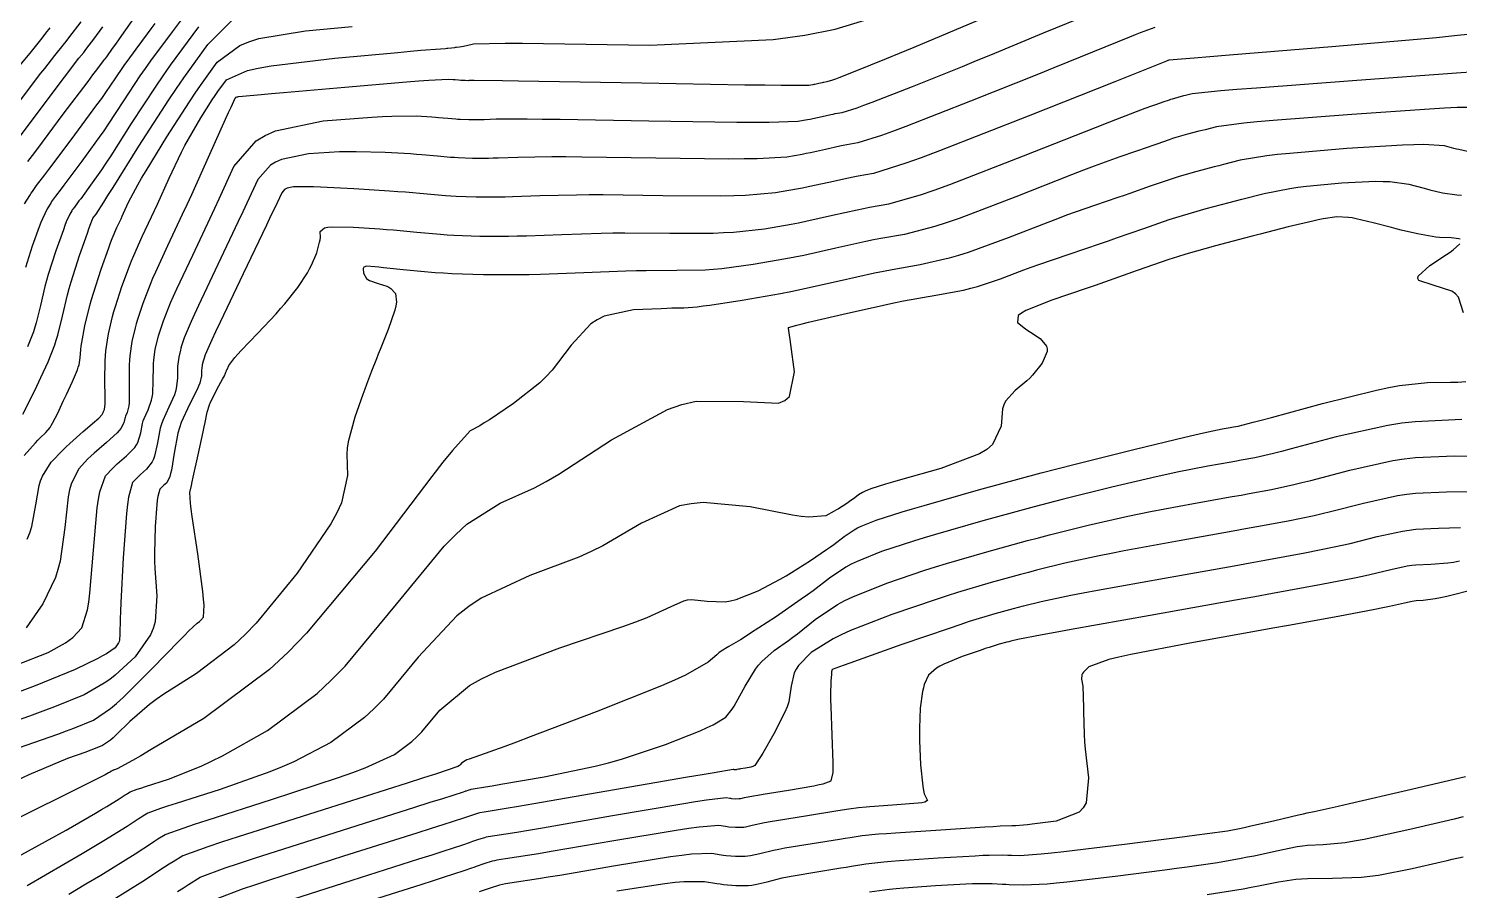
# Model space of a CAD drawing. Header units: metres. Extents: x 837475 to 838479, y 1189012 to 1191015.
# Drawn here: x 837655.4 to 837736.4, y 1190213 to 1190261.9 of the extents above; entities that cross this region are included whole.
import ezdxf

# ---------------------------------------------------------------- set-up
doc = ezdxf.new("R2010")
doc.units = ezdxf.units.M
doc.header["$LTSCALE"] = 0.3
doc.layers.add('COTAS 10', color=1, linetype='Continuous')
doc.layers.add('COTAS INT', color=252, linetype='Continuous')

msp = doc.modelspace()

# ---------------------------------------------------------------- linework, layer by layer
at = {"layer": 'COTAS 10'}
for points, elevation in [([(837655.291, 1190232.949), (837655.435, 1190233.309), (837655.555, 1190233.664), (837655.783, 1190234.891), (837655.958, 1190235.982), (837656.044, 1190236.25), (837656.147, 1190236.505), (837656.653, 1190237.301), (837657.303, 1190237.995), (837657.495, 1190238.184), (837657.694, 1190238.371), (837658.455, 1190239.039), (837659.106, 1190239.589), (837659.234, 1190239.703), (837659.34, 1190239.8), (837659.534, 1190240.012), (837659.583, 1190240.119), (837659.611, 1190240.179), (837659.664, 1190240.293), (837659.701, 1190240.614), (837659.706, 1190240.776), (837659.707, 1190240.969), (837659.691, 1190241.927), (837659.701, 1190243.043), (837659.719, 1190243.335), (837659.743, 1190243.619), (837659.888, 1190244.585), (837660.119, 1190245.554), (837660.199, 1190245.841), (837660.285, 1190246.135), (837660.652, 1190247.264), (837661.078, 1190248.414), (837661.202, 1190248.722), (837661.328, 1190249.025), (837661.804, 1190250.084), (837662.337, 1190251.216), (837662.499, 1190251.567), (837662.667, 1190251.934), (837663.328, 1190253.391), (837664.031, 1190254.868), (837664.225, 1190255.246), (837664.42, 1190255.611), (837665.124, 1190256.82), (837665.775, 1190257.834), (837665.936, 1190258.075), (837666.089, 1190258.3), (837666.571, 1190258.972), (837667.772, 1190259.503), (837668.379, 1190259.638), (837669.104, 1190259.769), (837672.71, 1190260.201), (837676.293, 1190260.525), (837677.004, 1190260.589), (837677.592, 1190260.641), (837678.7, 1190260.732), (837678.985, 1190260.75), (837679.055, 1190260.755), (837679.122, 1190260.761), (837679.33, 1190260.784), (837679.511, 1190260.809), (837679.56, 1190260.815), (837679.609, 1190260.822), (837679.782, 1190260.847), (837680.006, 1190260.885), (837680.086, 1190260.901), (837680.175, 1190260.919), (837680.563, 1190261.002), (837682.364, 1190261.051), (837683.344, 1190261.048), (837684.532, 1190261.037), (837690.563, 1190260.939), (837697.548, 1190261.257), (837699.338, 1190261.508), (837701.066, 1190261.831), (837706.79, 1190263.587)], 1670), ([(837655.13, 1190251.938), (837655.429, 1190252.424), (837655.505, 1190252.542), (837655.579, 1190252.651), (837655.82, 1190252.983), (837656.288, 1190253.596), (837656.504, 1190253.882), (837656.758, 1190254.219), (837657.987, 1190255.858), (837659.241, 1190257.55), (837659.51, 1190257.92), (837659.745, 1190258.248), (837660.312, 1190259.077), (837660.698, 1190259.663), (837660.819, 1190259.837), (837660.947, 1190260.016), (837661.458, 1190260.707), (837662.1, 1190261.57), (837662.309, 1190261.857), (837662.532, 1190262.166)], 1660), ([(837654.797, 1190221.125), (837657.018, 1190221.902), (837657.506, 1190222.079), (837657.938, 1190222.241), (837659.038, 1190222.689), (837659.998, 1190223.345), (837660.343, 1190223.638), (837660.721, 1190223.978), (837662.368, 1190225.608), (837663.896, 1190227.185), (837664.199, 1190227.493), (837664.449, 1190227.744), (837664.917, 1190228.185), (837665.048, 1190228.284), (837665.085, 1190228.32), (837665.124, 1190228.359), (837665.266, 1190228.531), (837665.306, 1190229.198), (837665.28, 1190229.549), (837665.237, 1190229.973), (837664.947, 1190232.105), (837664.637, 1190234.222), (837664.581, 1190234.637), (837664.539, 1190234.977), (837664.496, 1190235.585), (837664.595, 1190235.986), (837664.642, 1190236.195), (837664.699, 1190236.448), (837664.974, 1190237.716), (837665.255, 1190239.03), (837665.315, 1190239.311), (837665.367, 1190239.556), (837665.491, 1190240.145), (837665.622, 1190240.563), (837665.679, 1190240.701), (837665.745, 1190240.848), (837666.057, 1190241.46), (837666.354, 1190242.006), (837666.41, 1190242.111), (837666.456, 1190242.197), (837666.528, 1190242.342), (837666.528, 1190242.361), (837666.529, 1190242.365), (837666.53, 1190242.377), (837666.533, 1190242.388), (837666.534, 1190242.391), (837666.535, 1190242.395), (837666.539, 1190242.408), (837666.57, 1190242.475), (837666.587, 1190242.511), (837666.608, 1190242.556), (837666.717, 1190242.785), (837667.049, 1190243.237), (837667.211, 1190243.423), (837667.404, 1190243.635), (837668.35, 1190244.62), (837669.394, 1190245.719), (837669.647, 1190246.004), (837669.885, 1190246.28), (837670.615, 1190247.205), (837671.163, 1190248.036), (837671.286, 1190248.252), (837671.397, 1190248.463), (837671.692, 1190249.174), (837671.853, 1190249.769), (837671.878, 1190249.907), (837671.895, 1190250.032), (837671.888, 1190250.385), (837672.139, 1190250.589), (837672.32, 1190250.62), (837672.548, 1190250.641), (837673.771, 1190250.624), (837675.257, 1190250.526), (837675.651, 1190250.495), (837676.037, 1190250.463), (837677.369, 1190250.335), (837678.695, 1190250.218), (837679.077, 1190250.193), (837679.467, 1190250.171), (837680.931, 1190250.12), (837682.561, 1190250.116), (837683.055, 1190250.124), (837683.568, 1190250.136), (837685.574, 1190250.213), (837687.808, 1190250.286), (837688.464, 1190250.296), (837689.137, 1190250.301), (837691.7, 1190250.281), (837694.146, 1190250.289), (837694.743, 1190250.312), (837695.307, 1190250.343), (837697.055, 1190250.529), (837698.573, 1190250.795), (837698.991, 1190250.876), (837699.408, 1190250.96), (837700.907, 1190251.292), (837702.307, 1190251.607), (837702.662, 1190251.68), (837703.002, 1190251.747), (837704.112, 1190251.942), (837705.9, 1190252.453), (837706.668, 1190252.72), (837707.553, 1190253.042), (837711.736, 1190254.659), (837715.807, 1190256.274), (837716.622, 1190256.595), (837717.301, 1190256.862), (837718.629, 1190257.367), (837719.057, 1190257.511), (837719.168, 1190257.55), (837719.278, 1190257.588), (837719.649, 1190257.719), (837719.995, 1190257.838), (837720.088, 1190257.868), (837720.18, 1190257.897), (837720.504, 1190257.99), (837720.818, 1190258.072), (837720.904, 1190258.095), (837720.99, 1190258.117), (837721.298, 1190258.195), (837722.914, 1190258.358), (837723.824, 1190258.433), (837724.936, 1190258.521), (837730.622, 1190258.948), (837736.258, 1190259.358), (837737.338, 1190259.435)], 1680), ([(837657.651, 1190212.836), (837658.618, 1190213.408), (837659.455, 1190213.908), (837661.397, 1190215.11), (837662.325, 1190215.722), (837662.523, 1190215.85), (837662.695, 1190215.961), (837663.105, 1190216.212), (837664.178, 1190216.597), (837664.768, 1190216.792), (837665.486, 1190217.026), (837669.134, 1190218.192), (837672.926, 1190219.444), (837673.733, 1190219.732), (837674.436, 1190219.996), (837676.096, 1190220.738), (837677.083, 1190221.476), (837677.361, 1190221.737), (837677.641, 1190222.022), (837678.67, 1190223.256), (837680.346, 1190224.646), (837681.034, 1190225.03), (837681.819, 1190225.414), (837685.466, 1190226.796), (837689.038, 1190227.993), (837689.776, 1190228.261), (837690.405, 1190228.501), (837691.773, 1190229.135), (837692.488, 1190229.457), (837692.705, 1190229.5), (837692.931, 1190229.523), (837693.817, 1190229.44), (837694.831, 1190229.398), (837695.137, 1190229.447), (837695.455, 1190229.523), (837696.696, 1190230.016), (837697.952, 1190230.684), (837698.279, 1190230.87), (837698.596, 1190231.056), (837699.669, 1190231.731), (837700.577, 1190232.352), (837700.791, 1190232.504), (837700.989, 1190232.648), (837701.569, 1190233.096), (837702.135, 1190233.476), (837702.325, 1190233.578), (837702.529, 1190233.677), (837703.384, 1190234.021), (837704.85, 1190234.486), (837705.439, 1190234.661), (837706.108, 1190234.857), (837709.185, 1190235.732), (837712.734, 1190236.7), (837713.7, 1190236.954), (837714.659, 1190237.202), (837718.065, 1190238.048), (837720.865, 1190238.715), (837721.443, 1190238.85), (837721.935, 1190238.963), (837722.997, 1190239.193), (837723.44, 1190239.271), (837723.541, 1190239.289), (837723.633, 1190239.306), (837723.887, 1190239.352), (837724.738, 1190239.57), (837725.205, 1190239.694), (837725.774, 1190239.845), (837728.667, 1190240.625), (837731.741, 1190241.393), (837732.423, 1190241.537), (837733.033, 1190241.652), (837734.625, 1190241.82), (837735.918, 1190241.832), (837736.338, 1190241.848), (837736.785, 1190241.87)], 1690), ([(837736.441, 1190231.691), (837736.097, 1190231.63), (837735.777, 1190231.581), (837734.814, 1190231.515), (837733.97, 1190231.478), (837733.725, 1190231.448), (837733.476, 1190231.41), (837732.538, 1190231.203), (837731.347, 1190230.916), (837730.938, 1190230.827), (837730.494, 1190230.734), (837728.608, 1190230.367), (837725.838, 1190229.86), (837724.837, 1190229.68), (837723.735, 1190229.483), (837718.912, 1190228.625), (837714.424, 1190227.826), (837713.534, 1190227.665), (837712.797, 1190227.531), (837711.406, 1190227.264), (837711.006, 1190227.165), (837710.893, 1190227.136), (837710.78, 1190227.106), (837710.363, 1190226.992), (837709.784, 1190226.813), (837709.568, 1190226.742), (837709.327, 1190226.661), (837708.259, 1190226.292), (837707.22, 1190225.868), (837706.998, 1190225.753), (837706.805, 1190225.639), (837706.347, 1190225.235), (837706.112, 1190224.707), (837706.059, 1190224.515), (837706.012, 1190224.304), (837705.887, 1190223.373), (837705.835, 1190222.234), (837705.834, 1190221.891), (837705.839, 1190221.535), (837705.904, 1190220.15), (837706.026, 1190218.951), (837706.066, 1190218.713), (837706.109, 1190218.516), (837706.287, 1190218.144), (837706.142, 1190218.04), (837705.981, 1190218.011), (837705.768, 1190217.983), (837704.56, 1190217.883), (837703.283, 1190217.799), (837703.026, 1190217.78), (837702.81, 1190217.764), (837702.382, 1190217.725), (837701.845, 1190217.641), (837701.221, 1190217.543), (837699.503, 1190217.273), (837697.743, 1190216.987), (837697.376, 1190216.923), (837697.061, 1190216.866), (837696.357, 1190216.713), (837695.99, 1190216.629), (837695.888, 1190216.615), (837695.786, 1190216.605), (837695.415, 1190216.602), (837695.044, 1190216.634), (837694.943, 1190216.647), (837694.841, 1190216.66), (837694.48, 1190216.723), (837693.349, 1190216.634), (837692.763, 1190216.552), (837692.059, 1190216.446), (837688.53, 1190215.858), (837684.972, 1190215.244), (837684.249, 1190215.122), (837683.641, 1190215.021), (837682.39, 1190214.829), (837681.893, 1190214.752), (837681.759, 1190214.723), (837681.627, 1190214.692), (837681.165, 1190214.552), (837680.715, 1190214.393), (837680.592, 1190214.349), (837680.468, 1190214.306), (837680.025, 1190214.151), (837678.859, 1190213.77), (837678.28, 1190213.585), (837677.589, 1190213.364), (837674.169, 1190212.28)], 1700)]:
    msp.add_lwpolyline(points, dxfattribs=dict(at, elevation=elevation))
at = {"layer": 'COTAS INT'}
for points, elevation in [([(837654.652, 1190225.796), (837656.476, 1190226.531), (837657.454, 1190227.063), (837657.671, 1190227.213), (837657.865, 1190227.364), (837658.374, 1190227.922), (837658.695, 1190228.94), (837658.77, 1190229.383), (837658.84, 1190229.894), (837659.044, 1190232.321), (837659.25, 1190234.719), (837659.32, 1190235.213), (837659.397, 1190235.633), (837659.725, 1190236.534), (837660.131, 1190236.963), (837660.256, 1190237.085), (837660.388, 1190237.208), (837660.912, 1190237.664), (837661.377, 1190238.146), (837661.472, 1190238.286), (837661.551, 1190238.428), (837661.716, 1190238.965), (837661.82, 1190239.503), (837661.863, 1190239.646), (837661.911, 1190239.786), (837662.131, 1190240.274), (837662.334, 1190240.815), (837662.371, 1190240.989), (837662.399, 1190241.175), (837662.43, 1190241.934), (837662.433, 1190242.71), (837662.444, 1190242.905), (837662.458, 1190243.093), (837662.545, 1190243.702), (837662.685, 1190244.288), (837662.733, 1190244.461), (837662.785, 1190244.639), (837663.007, 1190245.321), (837663.412, 1190246.325), (837663.579, 1190246.705), (837663.771, 1190247.13), (837664.664, 1190249.034), (837665.661, 1190251.139), (837665.918, 1190251.69), (837666.168, 1190252.228), (837667.003, 1190254.058), (837668.254, 1190255.513), (837668.767, 1190255.814), (837669.351, 1190256.072), (837672.061, 1190256.637), (837674.807, 1190256.85), (837675.414, 1190256.886), (837675.954, 1190256.912), (837677.352, 1190256.922), (837678.211, 1190256.868), (837678.412, 1190256.854), (837678.596, 1190256.84), (837679.127, 1190256.793), (837679.567, 1190256.754), (837679.694, 1190256.745), (837679.823, 1190256.738), (837680.309, 1190256.721), (837680.85, 1190256.72), (837681.014, 1190256.723), (837681.184, 1190256.727), (837681.85, 1190256.752), (837683.606, 1190256.758), (837684.464, 1190256.749), (837685.483, 1190256.736), (837690.503, 1190256.652), (837695.491, 1190256.579), (837696.49, 1190256.572), (837697.323, 1190256.572), (837698.949, 1190256.62), (837699.491, 1190256.714), (837699.64, 1190256.743), (837699.789, 1190256.773), (837700.324, 1190256.892), (837700.823, 1190257.004), (837700.95, 1190257.03), (837701.071, 1190257.055), (837701.468, 1190257.124), (837702.3, 1190257.384), (837702.696, 1190257.528), (837703.164, 1190257.703), (837705.453, 1190258.597), (837708.268, 1190259.73), (837709.067, 1190260.055), (837709.875, 1190260.386), (837712.865, 1190261.623), (837715.563, 1190262.728)], 1674), ([(837664.64, 1190263.205), (837663.498, 1190261.697), (837662.271, 1190260.039), (837661.965, 1190259.609), (837661.675, 1190259.191), (837660.748, 1190257.786), (837659.88, 1190256.456), (837659.627, 1190256.085), (837659.368, 1190255.713), (837658.387, 1190254.36), (837657.537, 1190253.227), (837657.362, 1190252.995), (837657.213, 1190252.797), (837656.889, 1190252.373), (837656.723, 1190252.144), (837656.672, 1190252.068), (837656.619, 1190251.987), (837656.413, 1190251.651), (837656.151, 1190251.103), (837656.064, 1190250.889), (837655.969, 1190250.647), (837655.574, 1190249.547), (837655.187, 1190248.343)], 1662), ([(837655.323, 1190254.343), (837655.582, 1190254.685), (837655.883, 1190255.085), (837657.331, 1190257.015), (837658.732, 1190258.884), (837659.003, 1190259.246), (837659.225, 1190259.541), (837659.605, 1190260.042), (837659.665, 1190260.116), (837659.684, 1190260.141), (837659.705, 1190260.168), (837659.79, 1190260.281), (837660.124, 1190260.748), (837660.301, 1190260.998), (837660.515, 1190261.3), (837661.594, 1190262.826)], 1658), ([(837658.319, 1190262.257), (837657.634, 1190261.349), (837657.467, 1190261.133), (837657.311, 1190260.933), (837656.832, 1190260.339), (837656.259, 1190259.62), (837656.043, 1190259.342), (837655.803, 1190259.028), (837654.732, 1190257.609)], 1654), ([(837654.77, 1190255.632), (837656.031, 1190257.312), (837657.268, 1190258.956), (837657.523, 1190259.294), (837657.742, 1190259.581), (837658.218, 1190260.191), (837658.488, 1190260.525), (837658.576, 1190260.637), (837658.669, 1190260.759), (837659.055, 1190261.269), (837659.565, 1190261.967)], 1656), ([(837654.776, 1190259.66), (837655.446, 1190260.488), (837656.129, 1190261.334), (837656.349, 1190261.616), (837656.584, 1190261.92)], 1652), ([(837719.171, 1190261.934), (837718.344, 1190261.633), (837718.052, 1190261.52), (837717.733, 1190261.394), (837714.238, 1190259.963), (837713.454, 1190259.646), (837712.584, 1190259.296), (837708.729, 1190257.755), (837705.064, 1190256.324), (837704.315, 1190256.043), (837703.681, 1190255.812), (837702.349, 1190255.396), (837701.715, 1190255.286), (837701.521, 1190255.247), (837701.318, 1190255.205), (837700.518, 1190255.025), (837699.662, 1190254.836), (837699.424, 1190254.787), (837699.185, 1190254.741), (837698.318, 1190254.59), (837696.651, 1190254.496), (837695.908, 1190254.485), (837695.043, 1190254.482), (837690.902, 1190254.529), (837686.701, 1190254.591), (837685.797, 1190254.598), (837685.007, 1190254.6), (837683.091, 1190254.573), (837681.979, 1190254.53), (837681.694, 1190254.523), (837681.42, 1190254.519), (837680.516, 1190254.521), (837679.704, 1190254.549), (837679.488, 1190254.561), (837679.276, 1190254.575), (837678.541, 1190254.64), (837677.654, 1190254.72), (837677.346, 1190254.743), (837677.011, 1190254.767), (837675.575, 1190254.856), (837673.927, 1190254.899), (837673.457, 1190254.894), (837672.982, 1190254.881), (837671.219, 1190254.773), (837669.685, 1190254.453), (837669.354, 1190254.307), (837669.064, 1190254.136), (837668.355, 1190253.313), (837667.739, 1190251.976), (837667.507, 1190251.482), (837667.248, 1190250.935), (837666.094, 1190248.509), (837664.993, 1190246.182), (837664.768, 1190245.697), (837664.579, 1190245.28), (837664.184, 1190244.35), (837664.035, 1190243.891), (837664, 1190243.771), (837663.968, 1190243.654), (837663.873, 1190243.26), (837663.815, 1190242.85), (837663.805, 1190242.724), (837663.798, 1190242.592), (837663.796, 1190242.07), (837663.731, 1190241.478), (837663.684, 1190241.302), (837663.624, 1190241.121), (837663.306, 1190240.424), (837662.963, 1190239.669), (837662.889, 1190239.451), (837662.823, 1190239.229), (837662.661, 1190238.394), (837662.504, 1190237.642), (837662.442, 1190237.472), (837662.371, 1190237.319), (837662.05, 1190236.902), (837661.702, 1190236.599), (837661.614, 1190236.517), (837661.531, 1190236.436), (837661.261, 1190236.151), (837661.03, 1190235.328), (837660.971, 1190234.907), (837660.914, 1190234.403), (837660.724, 1190231.889), (837660.588, 1190229.364), (837660.565, 1190228.853), (837660.549, 1190228.423), (837660.542, 1190227.553), (837660.523, 1190227.231), (837660.498, 1190227.148), (837660.465, 1190227.067), (837660.275, 1190226.796), (837659.779, 1190226.453), (837659.552, 1190226.326), (837659.287, 1190226.186), (837658.009, 1190225.565), (837655.732, 1190224.637), (837654.838, 1190224.303)], 1676), ([(837655.048, 1190240.033), (837655.421, 1190240.756), (837655.832, 1190241.609), (837655.946, 1190241.851), (837656.059, 1190242.095), (837656.47, 1190242.995), (837656.844, 1190243.948), (837656.935, 1190244.225), (837657.02, 1190244.508), (837657.281, 1190245.58), (837657.568, 1190246.782), (837657.669, 1190247.147), (837657.78, 1190247.526), (837658.259, 1190249.012), (837658.698, 1190250.289), (837658.784, 1190250.536), (837658.854, 1190250.737), (837658.979, 1190251.077), (837659, 1190251.113), (837659.006, 1190251.121), (837659.011, 1190251.129), (837659.029, 1190251.153), (837659.063, 1190251.198), (837659.078, 1190251.219), (837659.097, 1190251.243), (837659.186, 1190251.362), (837659.624, 1190252.038), (837659.863, 1190252.414), (837660.152, 1190252.872), (837661.619, 1190255.205), (837663.312, 1190257.834), (837663.744, 1190258.478), (837664.159, 1190259.086), (837665.523, 1190260.977), (837666.882, 1190262.338)], 1666), ([(837655.117, 1190237.684), (837655.753, 1190238.398), (837655.894, 1190238.55), (837656.019, 1190238.683), (837656.344, 1190238.996), (837656.583, 1190239.275), (837656.654, 1190239.385), (837656.728, 1190239.51), (837657.015, 1190240.08), (837657.326, 1190240.759), (837657.416, 1190240.953), (837657.507, 1190241.149), (837657.848, 1190241.878), (837658.128, 1190242.538), (837658.18, 1190242.69), (837658.222, 1190242.83), (837658.284, 1190243.226), (837658.321, 1190243.691), (837658.347, 1190243.875), (837658.38, 1190244.082), (837658.56, 1190245.027), (837658.837, 1190246.187), (837658.932, 1190246.53), (837659.035, 1190246.883), (837659.474, 1190248.235), (837659.911, 1190249.459), (837660.013, 1190249.73), (837660.106, 1190249.973), (837660.374, 1190250.608), (837660.605, 1190251.099), (837660.675, 1190251.251), (837660.748, 1190251.41), (837661.035, 1190252.042), (837661.551, 1190253.02), (837661.769, 1190253.397), (837662.02, 1190253.821), (837663.197, 1190255.733), (837664.479, 1190257.731), (837664.796, 1190258.207), (837665.097, 1190258.65), (837666.047, 1190259.974), (837667.327, 1190260.92), (837667.836, 1190261.125), (837668.412, 1190261.305), (837671.05, 1190261.747), (837673.702, 1190261.983)], 1668), ([(837709.376, 1190262.417), (837705.513, 1190260.809), (837704.681, 1190260.464), (837703.952, 1190260.163), (837702.178, 1190259.44), (837701.264, 1190259.083), (837701.077, 1190259.013), (837700.919, 1190258.955), (837700.586, 1190258.851), (837700.428, 1190258.824), (837700.379, 1190258.814), (837700.329, 1190258.804), (837700.129, 1190258.759), (837699.916, 1190258.711), (837699.856, 1190258.699), (837699.797, 1190258.688), (837699.58, 1190258.65), (837697.995, 1190258.648), (837697.072, 1190258.659), (837695.94, 1190258.675), (837690.104, 1190258.776), (837684.265, 1190258.881), (837683.13, 1190258.9), (837682.206, 1190258.915), (837680.608, 1190258.932), (837680.389, 1190258.924), (837680.333, 1190258.922), (837680.279, 1190258.921), (837680.102, 1190258.922), (837679.942, 1190258.927), (837679.899, 1190258.93), (837679.858, 1190258.932), (837679.713, 1190258.945), (837679.538, 1190258.961), (837679.478, 1190258.965), (837679.412, 1190258.97), (837679.129, 1190258.988), (837678.041, 1190258.929), (837677.467, 1190258.886), (837676.774, 1190258.831), (837673.289, 1190258.535), (837669.809, 1190258.23), (837669.12, 1190258.169), (837668.549, 1190258.119), (837667.482, 1190258.025), (837667.245, 1190258), (837667.199, 1190257.994), (837667.161, 1190257.988), (837667.094, 1190257.97), (837667.08, 1190257.95), (837667.076, 1190257.944), (837667.071, 1190257.937), (837667.052, 1190257.907), (837666.82, 1190257.402), (837666.681, 1190257.095), (837666.51, 1190256.715), (837665.622, 1190254.741), (837664.587, 1190252.457), (837664.323, 1190251.883), (837664.069, 1190251.333), (837663.234, 1190249.559), (837662.549, 1190248.078), (837662.391, 1190247.714), (837662.245, 1190247.369), (837661.829, 1190246.293), (837661.535, 1190245.387), (837661.466, 1190245.151), (837661.402, 1190244.921), (837661.216, 1190244.143), (837661.101, 1190243.336), (837661.082, 1190243.087), (837661.068, 1190242.827), (837661.065, 1190241.798), (837661.067, 1190240.872), (837661.058, 1190240.677), (837661.044, 1190240.508), (837660.957, 1190240.123), (837660.858, 1190239.904), (837660.836, 1190239.841), (837660.817, 1190239.777), (837660.77, 1190239.535), (837660.599, 1190239.214), (837660.502, 1190239.099), (837660.383, 1190238.973), (837659.774, 1190238.426), (837659.074, 1190237.817), (837658.898, 1190237.653), (837658.731, 1190237.49), (837658.189, 1190236.918), (837657.772, 1190236.069), (837657.682, 1190235.732), (837657.604, 1190235.35), (837657.413, 1190233.606), (837657.151, 1190231.707), (837657.028, 1190231.228), (837656.882, 1190230.77), (837656.171, 1190229.285), (837655.402, 1190228.16), (837655.22, 1190227.929)], 1672), ([(837665, 1190261.979), (837663.396, 1190259.8), (837662.977, 1190259.204), (837662.568, 1190258.611), (837661.184, 1190256.496), (837660.016, 1190254.664), (837659.745, 1190254.25), (837659.496, 1190253.876), (837658.786, 1190252.861), (837658.317, 1190252.235), (837658.22, 1190252.107), (837658.138, 1190251.997), (837657.959, 1190251.763), (837657.867, 1190251.636), (837657.839, 1190251.595), (837657.81, 1190251.55), (837657.696, 1190251.364), (837657.503, 1190250.92), (837657.424, 1190250.713), (837657.334, 1190250.468), (837656.917, 1190249.28), (837656.483, 1190247.935), (837656.383, 1190247.592), (837656.292, 1190247.261), (837656.032, 1190246.174), (837655.796, 1190245.204), (837655.719, 1190244.948), (837655.637, 1190244.697), (837655.298, 1190243.835)], 1664), ([(837737.297, 1190261.584), (837736.312, 1190261.475), (837735.129, 1190261.356), (837729.208, 1190260.84), (837723.403, 1190260.369), (837722.293, 1190260.278), (837721.399, 1190260.205), (837719.964, 1190260.083), (837719.929, 1190260.07), (837719.916, 1190260.065), (837719.902, 1190260.06), (837719.843, 1190260.036), (837718.6, 1190259.54), (837716.9, 1190258.863), (837712.004, 1190256.913), (837706.965, 1190254.944), (837705.934, 1190254.558), (837705.062, 1190254.241), (837703.231, 1190253.669), (837702.358, 1190253.516), (837702.091, 1190253.463), (837701.812, 1190253.406), (837700.713, 1190253.159), (837699.535, 1190252.898), (837699.207, 1190252.831), (837698.879, 1190252.768), (837697.686, 1190252.559), (837695.979, 1190252.419), (837695.326, 1190252.399), (837694.594, 1190252.386), (837691.301, 1190252.405), (837687.919, 1190252.446), (837687.131, 1190252.447), (837686.408, 1190252.443), (837684.333, 1190252.393), (837682.773, 1190252.333), (837682.375, 1190252.324), (837681.99, 1190252.317), (837680.724, 1190252.32), (837679.586, 1190252.36), (837679.283, 1190252.377), (837678.985, 1190252.396), (837677.955, 1190252.487), (837676.711, 1190252.599), (837676.28, 1190252.632), (837675.81, 1190252.665), (837673.799, 1190252.79), (837671.899, 1190252.887), (837671.501, 1190252.902), (837671.157, 1190252.913), (837670.377, 1190252.909), (837670.018, 1190252.834), (837669.941, 1190252.8), (837669.873, 1190252.76), (837669.708, 1190252.567), (837669.31, 1190251.724), (837669.095, 1190251.274), (837668.836, 1190250.731), (837667.523, 1190247.984), (837666.214, 1190245.234), (837665.957, 1190244.688), (837665.746, 1190244.236), (837665.362, 1190243.379), (837665.285, 1190243.143), (837665.267, 1190243.081), (837665.25, 1190243.021), (837665.202, 1190242.818), (837665.172, 1190242.607), (837665.167, 1190242.542), (837665.163, 1190242.475), (837665.162, 1190242.206), (837665.063, 1190241.781), (837664.997, 1190241.615), (837664.915, 1190241.427), (837664.48, 1190240.575), (837664.016, 1190239.551), (837663.915, 1190239.255), (837663.826, 1190238.955), (837663.606, 1190237.824), (837663.456, 1190236.857), (837663.412, 1190236.659), (837663.366, 1190236.492), (837663.189, 1190236.14), (837663.016, 1190235.99), (837662.972, 1190235.949), (837662.931, 1190235.909), (837662.797, 1190235.768), (837662.682, 1190235.359), (837662.653, 1190235.15), (837662.625, 1190234.9), (837662.53, 1190233.653), (837662.491, 1190232.13), (837662.497, 1190231.706), (837662.511, 1190231.281), (837662.622, 1190229.741), (837662.532, 1190228.27), (837662.419, 1190227.889), (837662.267, 1190227.52), (837661.399, 1190226.283), (837660.278, 1190225.246), (837659.967, 1190225.002), (837659.655, 1190224.778), (837658.523, 1190224.127), (837656.835, 1190223.439), (837656.172, 1190223.191), (837655.424, 1190222.918), (837652.014, 1190221.727)], 1678), ([(837737.6, 1190257.408), (837736.304, 1190257.398), (837735.592, 1190257.362), (837734.728, 1190257.312), (837730.337, 1190257.011), (837725.881, 1190256.662), (837724.977, 1190256.582), (837724.216, 1190256.509), (837722.658, 1190256.306), (837722.028, 1190256.145), (837721.852, 1190256.1), (837721.675, 1190256.054), (837721.031, 1190255.885), (837720.368, 1190255.695), (837720.18, 1190255.636), (837719.989, 1190255.575), (837719.281, 1190255.331), (837718.521, 1190255.062), (837718.298, 1190254.984), (837718.069, 1190254.905), (837717.194, 1190254.61), (837715.736, 1190254.077), (837715.139, 1190253.848), (837714.458, 1190253.585), (837711.301, 1190252.339), (837708.08, 1190251.116), (837707.359, 1190250.866), (837706.712, 1190250.655), (837704.994, 1190250.214), (837703.645, 1190249.978), (837703.232, 1190249.896), (837702.802, 1190249.807), (837701.102, 1190249.425), (837699.282, 1190249.022), (837698.775, 1190248.92), (837698.267, 1190248.821), (837696.424, 1190248.499), (837694.635, 1190248.267), (837694.161, 1190248.225), (837693.697, 1190248.193), (837692.099, 1190248.158), (837690.355, 1190248.156), (837689.798, 1190248.145), (837689.209, 1190248.129), (837686.816, 1190248.033), (837684.362, 1190247.94), (837683.735, 1190247.925), (837683.131, 1190247.915), (837681.138, 1190247.92), (837679.348, 1190247.982), (837678.872, 1190248.008), (837678.404, 1190248.039), (837676.783, 1190248.182), (837675.481, 1190248.321), (837675.215, 1190248.348), (837674.989, 1190248.371), (837674.512, 1190248.414), (837674.355, 1190248.359), (837674.332, 1190248.32), (837674.317, 1190248.272), (837674.334, 1190248.01), (837674.506, 1190247.722), (837674.588, 1190247.656), (837674.686, 1190247.597), (837675.164, 1190247.433), (837675.667, 1190247.272), (837675.78, 1190247.214), (837675.882, 1190247.15), (837676.155, 1190246.87), (837676.213, 1190246.364), (837676.179, 1190246.157), (837676.124, 1190245.921), (837675.744, 1190244.829), (837675.281, 1190243.685), (837675.173, 1190243.417), (837675.074, 1190243.17), (837674.789, 1190242.454), (837674.506, 1190241.704), (837674.409, 1190241.436), (837674.303, 1190241.141), (837673.852, 1190239.86), (837673.48, 1190238.468), (837673.423, 1190238.105), (837673.388, 1190237.751), (837673.428, 1190236.553), (837673.098, 1190235.012), (837672.829, 1190234.442), (837672.482, 1190233.81), (837670.59, 1190231.011), (837668.256, 1190228.193), (837667.631, 1190227.549), (837667.016, 1190226.963), (837664.872, 1190225.342), (837663.026, 1190224.171), (837662.599, 1190223.869), (837662.209, 1190223.578), (837661.102, 1190222.609), (837660.335, 1190221.851), (837660.159, 1190221.692), (837659.999, 1190221.556), (837659.552, 1190221.251), (837659.041, 1190221.042), (837658.839, 1190220.967), (837658.613, 1190220.885), (837657.579, 1190220.524), (837655.383, 1190219.587), (837654.423, 1190219.142)], 1682), ([(837736.891, 1190254.902), (837736.405, 1190255.014), (837736.264, 1190255.049), (837736.121, 1190255.085), (837735.584, 1190255.229), (837734.399, 1190255.3), (837733.847, 1190255.289), (837733.199, 1190255.266), (837730.051, 1190255.073), (837726.826, 1190254.804), (837726.129, 1190254.732), (837725.518, 1190254.661), (837724.017, 1190254.416), (837723.065, 1190254.174), (837722.799, 1190254.105), (837722.532, 1190254.036), (837721.559, 1190253.779), (837720.557, 1190253.492), (837720.272, 1190253.404), (837719.983, 1190253.311), (837718.913, 1190252.943), (837717.765, 1190252.536), (837717.427, 1190252.419), (837717.081, 1190252.299), (837715.759, 1190251.853), (837714.17, 1190251.293), (837713.656, 1190251.102), (837713.109, 1190250.895), (837710.865, 1190250.019), (837708.607, 1190249.189), (837708.051, 1190249.012), (837707.525, 1190248.857), (837705.875, 1190248.487), (837704.289, 1190248.209), (837703.803, 1190248.113), (837703.296, 1190248.008), (837701.296, 1190247.558), (837699.155, 1190247.084), (837698.559, 1190246.964), (837697.961, 1190246.848), (837695.793, 1190246.469), (837693.963, 1190246.19), (837693.579, 1190246.138), (837693.248, 1190246.096), (837692.498, 1190246.034), (837691.816, 1190246.023), (837691.527, 1190246.013), (837691.196, 1190246), (837689.642, 1190245.93), (837687.983, 1190245.57), (837687.586, 1190245.374), (837687.215, 1190245.137), (837686.102, 1190243.933), (837685.029, 1190242.528), (837684.685, 1190242.164), (837684.321, 1190241.81), (837682.833, 1190240.625), (837681.471, 1190239.71), (837681.185, 1190239.527), (837680.939, 1190239.374), (837680.381, 1190239.079), (837679.373, 1190237.974), (837678.843, 1190237.312), (837678.205, 1190236.495), (837674.992, 1190232.258), (837671.119, 1190227.613), (837670.065, 1190226.539), (837669.018, 1190225.558), (837665.3, 1190222.78), (837662.314, 1190221.018), (837661.728, 1190220.676), (837661.247, 1190220.398), (837660.379, 1190219.925), (837660.228, 1190219.876), (837660.198, 1190219.867), (837660.174, 1190219.859), (837660.129, 1190219.843), (837660.112, 1190219.832), (837660.105, 1190219.828), (837660.097, 1190219.822), (837660.058, 1190219.797), (837659.977, 1190219.747), (837659.943, 1190219.726), (837659.902, 1190219.702), (837659.712, 1190219.592), (837658.042, 1190218.752), (837657.069, 1190218.269), (837655.874, 1190217.677), (837649.712, 1190214.634)], 1684), ([(837654.775, 1190214.969), (837657.5, 1190216.449), (837659.152, 1190217.414), (837659.501, 1190217.62), (837659.803, 1190217.801), (837660.504, 1190218.235), (837660.839, 1190218.456), (837660.911, 1190218.502), (837660.973, 1190218.542), (837661.121, 1190218.632), (837661.508, 1190218.771), (837661.722, 1190218.842), (837661.98, 1190218.926), (837663.298, 1190219.347), (837665.14, 1190220.08), (837665.73, 1190220.362), (837666.355, 1190220.677), (837668.899, 1190222.099), (837671.706, 1190224.197), (837672.497, 1190224.938), (837673.293, 1190225.749), (837676.218, 1190229.257), (837678.918, 1190232.546), (837679.573, 1190233.218), (837680.189, 1190233.788), (837682.076, 1190234.984), (837684.034, 1190235.853), (837684.694, 1190236.215), (837685.404, 1190236.63), (837688.393, 1190238.569), (837691.559, 1190240.292), (837692.381, 1190240.571), (837693.18, 1190240.765), (837695.865, 1190240.748), (837697.848, 1190240.657), (837698.204, 1190240.802), (837698.475, 1190241.022), (837698.758, 1190242.434), (837698.545, 1190243.965), (837698.505, 1190244.259), (837698.472, 1190244.497), (837698.423, 1190244.891), (837698.424, 1190244.916), (837698.424, 1190244.922), (837698.423, 1190244.927), (837698.417, 1190244.944), (837698.886, 1190245.068), (837699.186, 1190245.141), (837699.558, 1190245.231), (837701.514, 1190245.697), (837703.799, 1190246.211), (837704.379, 1190246.331), (837704.936, 1190246.441), (837706.757, 1190246.76), (837708.337, 1190247.059), (837708.742, 1190247.158), (837709.133, 1190247.263), (837710.43, 1190247.699), (837711.761, 1190248.205), (837712.173, 1190248.355), (837712.605, 1190248.508), (837714.324, 1190249.096), (837716.093, 1190249.693), (837716.556, 1190249.853), (837717.008, 1190250.01), (837718.545, 1190250.555), (837719.978, 1190251.047), (837720.364, 1190251.171), (837720.745, 1190251.29), (837722.086, 1190251.674), (837723.388, 1190252.017), (837723.746, 1190252.11), (837724.102, 1190252.202), (837725.377, 1190252.526), (837726.82, 1190252.813), (837727.282, 1190252.882), (837727.771, 1190252.945), (837729.765, 1190253.136), (837731.67, 1190253.22), (837732.102, 1190253.216), (837732.494, 1190253.201), (837733.568, 1190253.051), (837734.35, 1190252.841), (837734.558, 1190252.788), (837734.763, 1190252.737), (837735.471, 1190252.574), (837736.279, 1190252.458), (837736.546, 1190252.438)], 1686), ([(837736.463, 1190249.934), (837736.397, 1190249.965), (837735.958, 1190250.009), (837735.304, 1190250.039), (837735.102, 1190250.062), (837734.89, 1190250.091), (837734.051, 1190250.246), (837733.121, 1190250.46), (837732.852, 1190250.527), (837732.579, 1190250.596), (837731.551, 1190250.873), (837730.589, 1190251.103), (837730.357, 1190251.143), (837730.14, 1190251.173), (837729.48, 1190251.198), (837728.717, 1190251.087), (837728.435, 1190251.031), (837728.122, 1190250.965), (837726.736, 1190250.636), (837725.139, 1190250.23), (837724.693, 1190250.115), (837724.245, 1190249.999), (837722.614, 1190249.569), (837720.934, 1190249.088), (837720.456, 1190248.939), (837719.972, 1190248.784), (837718.177, 1190248.166), (837716.322, 1190247.507), (837715.8, 1190247.325), (837715.274, 1190247.144), (837713.345, 1190246.491), (837711.858, 1190245.9), (837711.611, 1190245.758), (837711.435, 1190245.624), (837711.393, 1190245.218), (837711.846, 1190244.866), (837711.983, 1190244.768), (837712.124, 1190244.669), (837712.674, 1190244.306), (837713.044, 1190243.87), (837713.072, 1190243.725), (837713.068, 1190243.569), (837712.783, 1190242.919), (837712.249, 1190242.244), (837712.087, 1190242.074), (837711.919, 1190241.91), (837711.263, 1190241.375), (837710.716, 1190240.764), (837710.617, 1190240.552), (837710.542, 1190240.322), (837710.459, 1190239.338), (837709.976, 1190238.299), (837709.648, 1190238.034), (837709.236, 1190237.78), (837707.046, 1190236.947), (837704.772, 1190236.305), (837704.307, 1190236.171), (837703.913, 1190236.057), (837703.085, 1190235.804), (837702.758, 1190235.673), (837702.68, 1190235.635), (837702.607, 1190235.596), (837702.39, 1190235.45), (837702.169, 1190235.279), (837702.093, 1190235.224), (837702.011, 1190235.166), (837701.663, 1190234.928), (837701.253, 1190234.67), (837701.131, 1190234.598), (837701.006, 1190234.527), (837700.526, 1190234.272), (837699.565, 1190234.193), (837699.137, 1190234.234), (837698.638, 1190234.302), (837696.254, 1190234.772), (837693.578, 1190235.025), (837692.896, 1190234.955), (837692.24, 1190234.825), (837690.083, 1190233.852), (837687.905, 1190232.565), (837687.235, 1190232.238), (837686.536, 1190231.923), (837683.771, 1190230.89), (837681.004, 1190229.601), (837680.304, 1190229.124), (837679.632, 1190228.596), (837677.444, 1190226.256), (837675.467, 1190223.886), (837674.929, 1190223.338), (837674.395, 1190222.837), (837672.497, 1190221.419), (837670.395, 1190220.337), (837669.732, 1190220.047), (837669.033, 1190219.762), (837666.216, 1190218.769), (837663.733, 1190217.976), (837663.245, 1190217.817), (837662.843, 1190217.684), (837662.113, 1190217.422), (837661.834, 1190217.251), (837661.717, 1190217.176), (837661.582, 1190217.089), (837660.951, 1190216.672), (837659.629, 1190215.855), (837659.06, 1190215.514), (837658.401, 1190215.125), (837655.288, 1190213.307)], 1688), ([(837736.653, 1190245.768), (837736.372, 1190246.662), (837736.207, 1190246.846), (837736.004, 1190247.003), (837734.952, 1190247.338), (837734.13, 1190247.602), (837734.071, 1190247.713), (837734.086, 1190247.841), (837734.746, 1190248.443), (837735.701, 1190249.067), (837735.901, 1190249.208), (837736.072, 1190249.336), (837736.458, 1190249.686)], 1688), ([(837736.571, 1190239.716), (837733.926, 1190239.601), (837733.16, 1190239.509), (837732.38, 1190239.39), (837729.441, 1190238.741), (837726.889, 1190238.059), (837726.352, 1190237.92), (837725.889, 1190237.802), (837724.831, 1190237.555), (837724.074, 1190237.417), (837723.8, 1190237.368), (837723.499, 1190237.314), (837722.18, 1190237.079), (837720.433, 1190236.736), (837719.861, 1190236.613), (837719.252, 1190236.478), (837716.733, 1190235.892), (837713.929, 1190235.195), (837713.139, 1190234.99), (837712.343, 1190234.781), (837709.42, 1190233.984), (837706.74, 1190233.212), (837706.096, 1190233.018), (837705.495, 1190232.833), (837703.683, 1190232.238), (837702.3, 1190231.682), (837701.97, 1190231.521), (837701.663, 1190231.357), (837700.747, 1190230.742), (837699.809, 1190230.017), (837699.489, 1190229.785), (837699.143, 1190229.538), (837697.675, 1190228.534), (837696.273, 1190227.611), (837695.969, 1190227.417), (837695.702, 1190227.249), (837695.041, 1190226.862), (837694.604, 1190226.595), (837694.478, 1190226.502), (837694.349, 1190226.4), (837693.867, 1190225.966), (837692.591, 1190225.239), (837691.963, 1190224.953), (837691.216, 1190224.631), (837687.524, 1190223.161), (837683.79, 1190221.742), (837683.016, 1190221.452), (837682.356, 1190221.206), (837680.908, 1190220.687), (837680.32, 1190220.481), (837680.201, 1190220.433), (837680.101, 1190220.388), (837679.896, 1190220.255), (837679.815, 1190220.158), (837679.793, 1190220.136), (837679.771, 1190220.116), (837679.694, 1190220.058), (837678.476, 1190219.656), (837677.735, 1190219.418), (837676.819, 1190219.126), (837672.053, 1190217.614), (837667.238, 1190216.076), (837666.292, 1190215.768), (837665.513, 1190215.51), (837664.098, 1190215.001), (837663.556, 1190214.671), (837663.329, 1190214.525), (837663.067, 1190214.355), (837661.843, 1190213.547), (837659.281, 1190211.962)], 1692), ([(837663.81, 1190212.989), (837664.134, 1190213.199), (837664.417, 1190213.38), (837665.09, 1190213.791), (837666.506, 1190214.314), (837667.257, 1190214.566), (837668.164, 1190214.865), (837672.737, 1190216.329), (837677.253, 1190217.758), (837678.123, 1190218.034), (837678.829, 1190218.258), (837680.006, 1190218.633), (837680.109, 1190218.669), (837680.138, 1190218.679), (837680.167, 1190218.69), (837680.272, 1190218.727), (837680.38, 1190218.759), (837680.411, 1190218.767), (837680.442, 1190218.773), (837680.559, 1190218.791), (837681.246, 1190218.905), (837681.638, 1190218.972), (837682.116, 1190219.055), (837684.571, 1190219.481), (837687.465, 1190220.081), (837688.221, 1190220.273), (837688.956, 1190220.477), (837691.447, 1190221.306), (837693.407, 1190222.092), (837693.808, 1190222.268), (837694.147, 1190222.427), (837694.862, 1190222.851), (837695.221, 1190223.308), (837695.336, 1190223.488), (837695.459, 1190223.691), (837695.96, 1190224.616), (837696.547, 1190225.579), (837696.724, 1190225.806), (837696.906, 1190226.016), (837697.616, 1190226.629), (837698.426, 1190227.203), (837698.672, 1190227.388), (837698.927, 1190227.584), (837699.925, 1190228.387), (837701.191, 1190229.238), (837701.615, 1190229.464), (837702.071, 1190229.686), (837703.982, 1190230.455), (837706.14, 1190231.18), (837706.753, 1190231.375), (837707.371, 1190231.567), (837709.656, 1190232.236), (837711.952, 1190232.862), (837712.577, 1190233.027), (837713.198, 1190233.187), (837715.401, 1190233.735), (837717.638, 1190234.241), (837718.279, 1190234.376), (837718.931, 1190234.508), (837721.363, 1190234.966), (837723.558, 1190235.356), (837724.06, 1190235.446), (837724.515, 1190235.528), (837725.775, 1190235.758), (837727.04, 1190236.035), (837727.498, 1190236.147), (837728.003, 1190236.274), (837730.216, 1190236.856), (837732.654, 1190237.395), (837733.302, 1190237.494), (837733.937, 1190237.57), (837736.131, 1190237.666), (837737.92, 1190237.651)], 1694), ([(837737.206, 1190235.627), (837735.692, 1190235.615), (837733.948, 1190235.54), (837733.443, 1190235.478), (837732.928, 1190235.4), (837730.99, 1190234.972), (837729.118, 1190234.488), (837728.645, 1190234.374), (837728.192, 1190234.268), (837726.72, 1190233.961), (837724.956, 1190233.639), (837724.319, 1190233.524), (837723.617, 1190233.398), (837720.546, 1190232.852), (837717.429, 1190232.281), (837716.698, 1190232.139), (837716.024, 1190232.004), (837714.069, 1190231.578), (837712.467, 1190231.18), (837712.016, 1190231.063), (837711.561, 1190230.943), (837709.892, 1190230.488), (837708.002, 1190229.922), (837707.409, 1190229.732), (837706.786, 1190229.528), (837704.28, 1190228.672), (837701.933, 1190227.766), (837701.409, 1190227.53), (837700.94, 1190227.301), (837699.7, 1190226.527), (837698.99, 1190225.788), (837698.855, 1190225.581), (837698.747, 1190225.373), (837698.578, 1190224.611), (837698.43, 1190223.73), (837698.335, 1190223.447), (837698.217, 1190223.146), (837697.595, 1190221.918), (837696.957, 1190220.827), (837696.83, 1190220.614), (837696.724, 1190220.439), (837696.516, 1190220.125), (837696.393, 1190220.064), (837696.339, 1190220.047), (837696.278, 1190220.031), (837695.987, 1190219.975), (837695.702, 1190219.929), (837695.644, 1190219.919), (837695.595, 1190219.911), (837695.495, 1190219.891), (837695.456, 1190219.882), (837695.444, 1190219.88), (837695.433, 1190219.879), (837695.393, 1190219.879), (837695.352, 1190219.882), (837695.341, 1190219.883), (837695.33, 1190219.885), (837695.291, 1190219.892), (837694.205, 1190219.714), (837693.534, 1190219.6), (837692.703, 1190219.457), (837683.984, 1190217.944), (837683.126, 1190217.797), (837682.423, 1190217.677), (837681.169, 1190217.47), (837680.926, 1190217.433), (837680.861, 1190217.419), (837680.796, 1190217.403), (837680.57, 1190217.335), (837680.35, 1190217.257), (837680.289, 1190217.236), (837680.229, 1190217.215), (837680.012, 1190217.139), (837678.839, 1190216.762), (837678.175, 1190216.551), (837677.365, 1190216.294), (837673.215, 1190214.98), (837669.013, 1190213.629), (837668.17, 1190213.348), (837667.466, 1190213.108), (837666.082, 1190212.581)], 1696), ([(837669.862, 1190212.393), (837673.692, 1190213.63), (837677.477, 1190214.829), (837678.228, 1190215.068), (837678.849, 1190215.266), (837680.019, 1190215.645), (837680.349, 1190215.76), (837680.441, 1190215.793), (837680.533, 1190215.825), (837680.867, 1190215.943), (837681.212, 1190216.048), (837681.31, 1190216.071), (837681.41, 1190216.092), (837681.78, 1190216.15), (837683.032, 1190216.349), (837683.688, 1190216.459), (837684.478, 1190216.594), (837688.447, 1190217.281), (837692.381, 1190217.951), (837693.148, 1190218.076), (837693.777, 1190218.174), (837694.885, 1190218.307), (837695.086, 1190218.273), (837695.142, 1190218.265), (837695.198, 1190218.258), (837695.404, 1190218.24), (837695.61, 1190218.242), (837695.666, 1190218.248), (837695.723, 1190218.255), (837695.926, 1190218.302), (837696.432, 1190218.405), (837696.68, 1190218.448), (837696.974, 1190218.498), (837698.423, 1190218.73), (837699.861, 1190218.977), (837700.148, 1190219.035), (837700.386, 1190219.089), (837700.845, 1190219.248), (837700.94, 1190219.726), (837700.95, 1190219.98), (837700.952, 1190220.288), (837700.901, 1190221.842), (837700.829, 1190223.467), (837700.819, 1190223.819), (837700.813, 1190224.129), (837700.828, 1190224.898), (837700.865, 1190225.301), (837700.875, 1190225.381), (837700.883, 1190225.447), (837700.909, 1190225.57), (837701.528, 1190225.807), (837701.911, 1190225.945), (837702.385, 1190226.114), (837704.858, 1190226.987), (837707.534, 1190227.911), (837708.136, 1190228.113), (837708.677, 1190228.291), (837710.128, 1190228.74), (837711.171, 1190229.025), (837711.455, 1190229.099), (837711.737, 1190229.172), (837712.738, 1190229.421), (837714.41, 1190229.767), (837715.116, 1190229.902), (837715.926, 1190230.053), (837719.729, 1190230.738), (837723.676, 1190231.44), (837724.578, 1190231.602), (837725.397, 1190231.75), (837727.664, 1190232.164), (837729.343, 1190232.501), (837729.791, 1190232.6), (837730.232, 1190232.702), (837731.764, 1190233.088), (837733.202, 1190233.405), (837733.584, 1190233.463), (837733.959, 1190233.509), (837735.253, 1190233.565), (837736.492, 1190233.604)], 1698), ([(837737.361, 1190230.111), (837735.711, 1190229.698), (837735.364, 1190229.62), (837735.063, 1190229.558), (837734.374, 1190229.464), (837733.98, 1190229.447), (837733.866, 1190229.433), (837733.75, 1190229.415), (837733.313, 1190229.319), (837732.461, 1190229.13), (837732.084, 1190229.053), (837731.646, 1190228.967), (837729.553, 1190228.57), (837726.75, 1190228.055), (837725.864, 1190227.894), (837724.931, 1190227.726), (837721.164, 1190227.055), (837717.806, 1190226.41), (837717.13, 1190226.258), (837716.565, 1190226.118), (837715.443, 1190225.711), (837715.133, 1190225.404), (837715.081, 1190225.327), (837715.043, 1190225.254), (837715.025, 1190225.019), (837715.087, 1190224.61), (837715.098, 1190224.427), (837715.108, 1190224.213), (837715.123, 1190223.189), (837715.169, 1190221.869), (837715.198, 1190221.469), (837715.234, 1190221.054), (837715.423, 1190219.431), (837715.285, 1190218.006), (837715.115, 1190217.716), (837714.888, 1190217.471), (837713.592, 1190216.965), (837712.227, 1190216.797), (837711.956, 1190216.765), (837711.731, 1190216.74), (837711.307, 1190216.701), (837711.197, 1190216.704), (837711.17, 1190216.705), (837711.145, 1190216.706), (837711.066, 1190216.711), (837710.408, 1190216.676), (837710.018, 1190216.653), (837709.536, 1190216.623), (837707.044, 1190216.466), (837704.487, 1190216.296), (837703.964, 1190216.257), (837703.521, 1190216.223), (837702.592, 1190216.133), (837701.913, 1190216.025), (837701.628, 1190215.98), (837701.3, 1190215.929), (837699.768, 1190215.689), (837698.211, 1190215.43), (837697.869, 1190215.367), (837697.565, 1190215.308), (837696.787, 1190215.124), (837696.258, 1190215.003), (837696.11, 1190214.982), (837695.962, 1190214.968), (837695.425, 1190214.963), (837694.89, 1190215.01), (837694.743, 1190215.028), (837694.597, 1190215.048), (837694.074, 1190215.138), (837692.921, 1190215.093), (837692.378, 1190215.028), (837691.737, 1190214.941), (837688.613, 1190214.435), (837685.466, 1190213.894), (837684.811, 1190213.785), (837684.249, 1190213.693), (837683.001, 1190213.508), (837682.377, 1190213.411), (837682.209, 1190213.375), (837682.043, 1190213.336), (837681.462, 1190213.16), (837680.898, 1190212.961)], 1702), ([(837688.697, 1190213.012), (837691.415, 1190213.435), (837691.992, 1190213.505), (837692.493, 1190213.553), (837693.669, 1190213.553), (837694.353, 1190213.436), (837694.544, 1190213.41), (837694.736, 1190213.386), (837695.436, 1190213.325), (837696.139, 1190213.331), (837696.332, 1190213.35), (837696.525, 1190213.377), (837697.218, 1190213.535), (837698.069, 1190213.749), (837698.362, 1190213.81), (837698.68, 1190213.873), (837700.033, 1190214.104), (837701.38, 1190214.315), (837701.693, 1190214.365), (837701.98, 1190214.41), (837702.803, 1190214.541), (837703.828, 1190214.656), (837704.243, 1190214.693), (837704.716, 1190214.73), (837706.896, 1190214.882), (837709.003, 1190215.009), (837709.429, 1190215.031), (837709.788, 1190215.048), (837710.515, 1190215.063), (837710.841, 1190215.044), (837710.947, 1190215.039), (837711.06, 1190215.035), (837711.522, 1190215.021), (837712.739, 1190215.114), (837713.328, 1190215.176), (837714.027, 1190215.255), (837717.458, 1190215.672), (837720.874, 1190216.105), (837721.562, 1190216.193), (837722.139, 1190216.268), (837723.292, 1190216.425), (837723.961, 1190216.557), (837724.232, 1190216.616), (837724.54, 1190216.684), (837725.964, 1190217.013), (837727.322, 1190217.329), (837727.587, 1190217.389), (837727.806, 1190217.437), (837728.197, 1190217.512), (837729.056, 1190217.697), (837729.569, 1190217.814), (837730.201, 1190217.96), (837733.478, 1190218.725), (837736.782, 1190219.499)], 1704), ([(837736.641, 1190217.206), (837736.125, 1190217.087), (837733.614, 1190216.501), (837731.027, 1190215.936), (837730.463, 1190215.829), (837729.966, 1190215.745), (837728.718, 1190215.623), (837727.816, 1190215.582), (837727.535, 1190215.548), (837727.242, 1190215.506), (837726.072, 1190215.272), (837724.794, 1190214.991), (837724.432, 1190214.919), (837724.067, 1190214.848), (837722.719, 1190214.614), (837720.997, 1190214.359), (837720.395, 1190214.276), (837719.739, 1190214.188), (837716.921, 1190213.824), (837714.197, 1190213.507), (837713.6, 1190213.448), (837713.072, 1190213.402), (837711.736, 1190213.341), (837710.923, 1190213.365), (837710.725, 1190213.373), (837710.538, 1190213.381), (837709.964, 1190213.415), (837709.167, 1190213.419), (837708.841, 1190213.409), (837708.47, 1190213.394), (837706.747, 1190213.297), (837704.945, 1190213.165), (837704.523, 1190213.128), (837704.135, 1190213.09), (837703.013, 1190212.948)], 1706), ([(837722.146, 1190212.803), (837724.173, 1190213.14), (837724.632, 1190213.222), (837725.048, 1190213.298), (837726.18, 1190213.53), (837727.162, 1190213.682), (837727.483, 1190213.708), (837727.826, 1190213.727), (837729.239, 1190213.734), (837730.875, 1190213.793), (837731.358, 1190213.845), (837731.853, 1190213.911), (837733.75, 1190214.277), (837735.398, 1190214.662), (837735.737, 1190214.74), (837736.025, 1190214.806), (837736.64, 1190214.94)], 1708)]:
    msp.add_lwpolyline(points, dxfattribs=dict(at, elevation=elevation))

doc.saveas('drawing.dxf')
